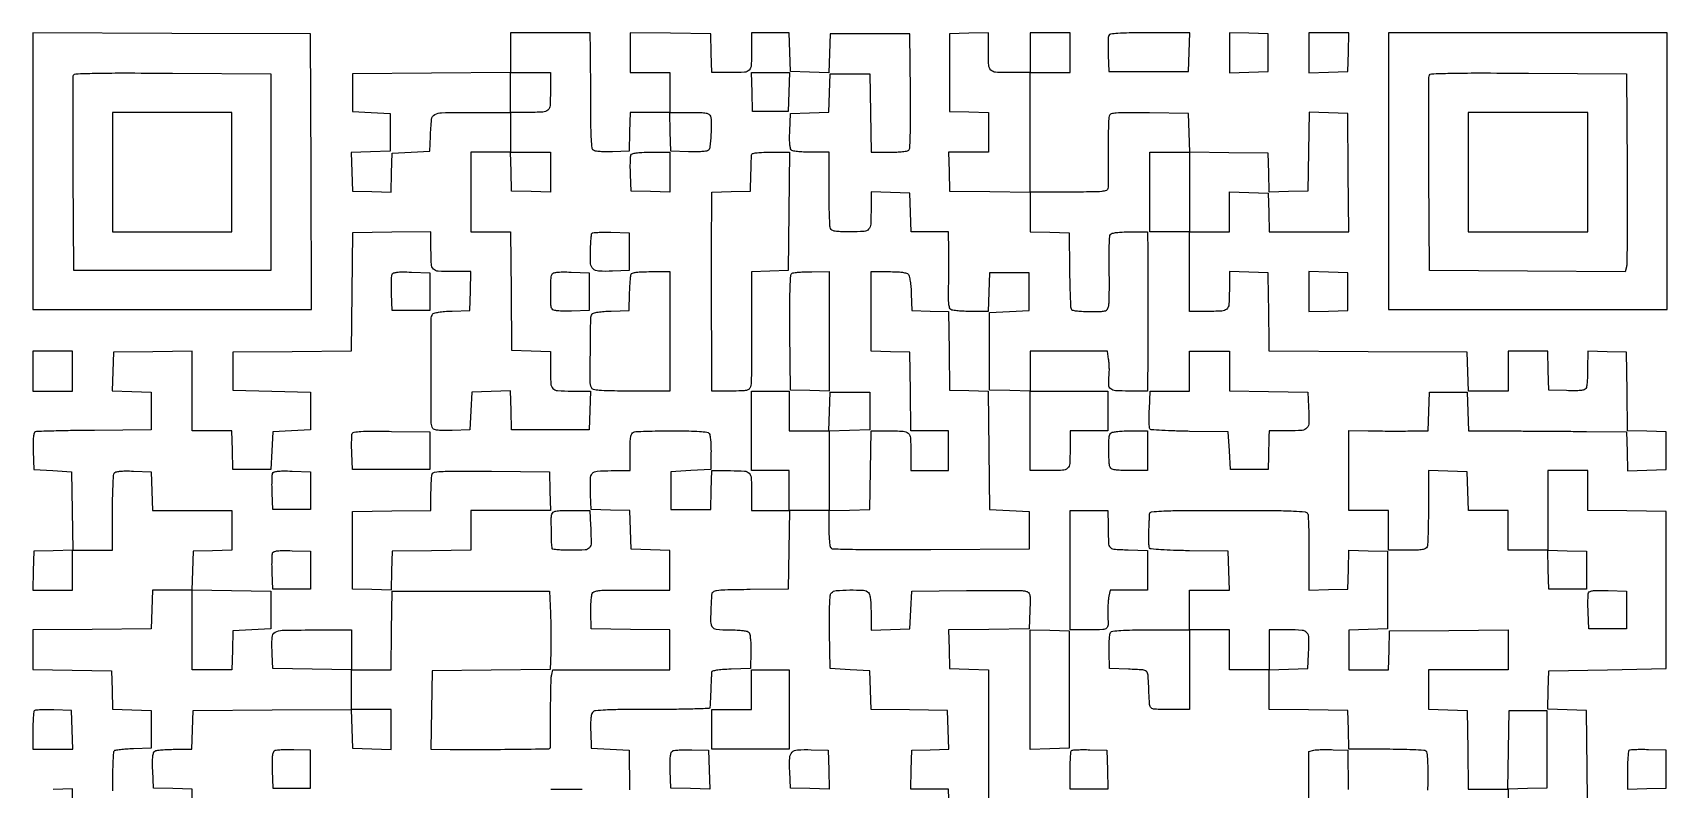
# Model space of a CAD drawing. Extents: x 156 to 936, y 100 to 969.
# Drawn here: x 156 to 936, y 608 to 969 of the extents above; entities that cross this region are included whole.
import ezdxf

# ---------------------------------------------------------------- set-up
doc = ezdxf.new("R2010")
doc.units = 0

msp = doc.modelspace()

# ---------------------------------------------------------------- linework, layer by layer
for points in [[(898.031072, 589.044016), (897.765536, 617.272008), (897.5, 645.5), (888.212977, 645.788016), (878.925954, 646.076031), (879.212977, 655.288016), (879.5, 664.5), (907.5, 665), (935.5, 665.5), (935.5, 703), (935.5, 740.5), (916.75, 740.772065), (898, 741.044131), (898, 750.522065), (898, 760), (888.5, 760), (879, 760), (879, 741), (879, 722), (869.5, 722), (860, 722), (860, 731.5), (860, 741), (850.537526, 741), (841.075052, 741), (840.787526, 750.25), (840.5, 759.5), (831.25, 759.787526), (822, 760.075052), (822, 742.619313, -0.003237), (821.955952, 735.816117, -0.004731), (821.821697, 729.826548, -0.002387), (821.635784, 724.755801, -0.081426), (821.393011, 723.581787, -0.192406), (820.653872, 722.782907, -0.06988), (819.154102, 722.311531, -0.034532), (816.571713, 722.062976, -0.00673), (811.893011, 722), (803, 722), (803, 731.5), (803, 741), (793.5, 741), (784, 741), (784, 760.058604), (784, 779.117209), (793.25, 778.994633, 0.001623), (797.492584, 778.952186, 0.000917), (802.635852, 778.926856, 0.000915), (807.823041, 778.920321, 0.001504), (812.212474, 778.936029), (821.924948, 779), (822.212474, 788.25), (822.5, 797.5), (831.5, 797.5), (840.5, 797.5), (840.787526, 788.25), (841.075052, 779), (859.787526, 778.956189, -0.000678), (868.325769, 778.924612, -0.000393), (878.584461, 778.864679, -0.000393), (888.870456, 778.788403, -0.000662), (897.5, 778.706189), (916.5, 778.5), (916.788016, 769.212977), (917.076031, 759.925954), (926.288016, 760.212977), (935.5, 760.5), (935.5, 769.5), (935.5, 778.5), (926.271928, 778.787236), (917.043857, 779.074471), (916.771928, 797.787236), (916.5, 816.5), (907.25, 816.787526), (898, 817.075052), (897.984687, 808.787526, -0.009129), (897.918962, 805.519034, -0.01216), (897.732898, 802.554613, -0.009485), (897.472502, 800.106611, -0.110544), (897.149034, 799.206902, -0.187221), (896.340297, 798.610638, -0.039341), (894.5815, 798.278749, -0.027159), (891.914541, 798.135766, -0.008519), (887.914347, 798.206902), (879.5, 798.5), (879.212474, 807.75), (878.924948, 817), (869.462474, 817), (860, 817), (860, 807.5), (860, 798), (850.537526, 798), (841.075052, 798), (840.787526, 807.25), (840.5, 816.5), (793.25, 816.759792), (746, 817.019583), (745.955913, 824.259792, 0.0013), (745.924866, 827.832584, 0.000512), (745.86429, 832.751314, 0.000507), (745.787989, 838.066742, 0.000634), (745.705913, 843), (745.5, 854.5), (736.25, 854.787526), (727, 855.075052), (727, 846.144515, -0.014649), (726.801097, 839.357166, -0.195156), (725.748828, 837.14535, -0.175657), (723.402343, 836.171189, -0.011435), (715.918213, 836), (708, 836), (708, 855), (708, 874), (717.5, 874), (727, 874), (727, 883.537526), (727, 893.075052), (736.25, 892.787526), (745.5, 892.5), (745.787526, 883.25), (746.075052, 874), (765.053099, 874), (784.031147, 874), (783.765573, 902.25), (783.5, 930.5), (774.272202, 930.787232), (765.044404, 931.074464), (764.772202, 912.287232), (764.5, 893.5), (755.288016, 893.212977), (746.076031, 892.925954), (745.788016, 902.212977), (745.5, 911.5), (726.787236, 911.771928), (708.074471, 912.043857), (707.787236, 921.271928), (707.5, 930.5), (688.824304, 930.771792, 0.002014), (677.578186, 930.890146, 0.02113), (672.975692, 930.725496, 0.057359), (670.601549, 930.262485, 0.250511), (669.635738, 929.271792, 0.060774), (669.432136, 928.013073, 0.002545), (669.278083, 923.467339, 0.004363), (669.169735, 918.066983, 0.003084), (669.138392, 912, -0.000472), (669.138745, 905.934537, -0.000669), (669.12675, 900.539062, -0.000374), (669.107102, 895.979959, -0.009723), (669.076958, 894.75, -0.30595), (668.349018, 893.767717, -0.061401), (666.108229, 893.274689, -0.021472), (661.601512, 893.044697, -0.002013), (650.5, 893), (632, 893), (632, 921.5), (632, 950), (641.5, 950), (651, 950), (651, 959.5), (651, 969), (641.5, 969), (632, 969), (632, 959.5), (632, 950), (622.606989, 950, -0.01333), (615.449516, 950.190859, -0.191194), (613.178583, 951.23551, -0.180709), (612.176112, 953.578687, -0.011676), (612, 961.119313), (612, 969.075052), (602.75, 968.787526), (593.5, 968.5), (593.5, 950), (593.5, 931.5), (602.75, 931.212474), (612, 930.924948), (612, 921.462474), (612, 912), (602.462474, 912), (592.924948, 912), (593.212474, 902.75), (593.5, 893.5), (612.75, 893.228407), (632, 892.956814), (632, 883.515933), (632, 874.075052), (641.25, 873.787526), (650.5, 873.5), (650.7261, 856.033473, 0.00254), (650.848429, 849.247135, 0.003801), (651.03046, 843.320718, 0.001624), (651.240839, 838.261049, 0.080575), (651.444716, 837.283473, 0.231943), (652.090614, 836.683488, 0.037572), (653.813373, 836.302532, 0.026983), (656.452994, 836.068132, 0.008654), (660.38916, 836, 0.00449), (665.958336, 836.050009, 0.069589), (667.843086, 836.348202, 0.193872), (668.805465, 837.124626, 0.076291), (669.411066, 838.75, 0.043815), (669.620333, 840.533568, 0.003821), (669.718857, 845.098438, 0.004997), (669.740376, 850.554541, 0.003863), (669.65847, 856.5, -0.005779), (669.599084, 862.471937, -0.009314), (669.70204, 867.557809, -0.005474), (669.90997, 871.728347, -0.148932), (670.290394, 872.75, -0.170622), (671.140504, 873.307769, -0.027386), (673.120167, 873.684214, -0.023286), (675.899461, 873.925479, -0.010007), (679.622445, 874), (688, 874), (688.065327, 864.75, -0.000911), (688.087835, 860.454106, -0.000484), (688.100863, 855.132812, -0.000482), (688.103677, 849.692963, -0.000748), (688.094565, 845, 0.000214), (688.078691, 839.724399, 0.000077), (688.060489, 832.223438, 0.000077), (688.043077, 824.006854, 0.000091), (688.029238, 816.25), (688, 798), (679.116631, 798, -0.012604), (672.639971, 798.163288, -0.157661), (670.376494, 799.023442, -0.22263), (669.444799, 800.919295, -0.027906), (669.619302, 805.616031, 0.018886), (669.716443, 807.375094, 0.01144), (669.705014, 809.460647, 0.011455), (669.59866, 811.533267, 0.019726), (669.402751, 813.25), (668.824204, 817), (650.412102, 817), (632, 817), (632, 807.463788), (632, 797.927576), (622.25, 798.213788), (612.5, 798.5), (612.5, 817), (612.5, 835.5), (622, 836), (631.5, 836.5), (631.5, 845.5), (631.5, 854.5), (622, 854.5), (612.5, 854.5), (612.212474, 845.25), (611.924948, 836), (603.712474, 836.015313, -0.009623), (600.468397, 836.083805, -0.012665), (597.514786, 836.278091, -0.010157), (595.076736, 836.550638, -0.108718), (594.146372, 836.888375, -0.18574), (593.500978, 837.757572, -0.040433), (593.140898, 839.624046, -0.026256), (592.974178, 842.532694, -0.007207), (593.018516, 847.123063, 0.002836), (593.096273, 851.348323, 0.001753), (593.142088, 856.315837, 0.001758), (593.152891, 861.223834, 0.003161), (593.122144, 865.25), (593, 874), (584.037526, 874), (575.075052, 874), (574.787526, 883.25), (574.5, 892.5), (565.25, 892.787526), (556, 893.075052), (556, 885.119313, -0.011258), (555.831005, 877.614695, -0.173567), (554.86665, 875.260207, -0.196922), (552.673736, 874.202315, -0.015154), (546, 874, -0.006853), (541.384548, 874.063264, -0.03487), (538.828701, 874.31228, -0.070374), (537.342194, 874.784112, -0.191418), (536.606989, 875.581787, -0.081401), (536.364228, 876.755458, -0.002396), (536.178303, 881.815525, -0.00474), (536.044049, 887.792976, -0.003244), (536, 894.581787), (536, 912), (527.75, 912.015313, -0.00917), (524.495888, 912.081041, -0.012203), (521.54359, 912.267102, -0.00954), (519.105717, 912.527533, -0.110402), (518.206902, 912.850966, -0.187221), (517.610638, 913.659703, -0.039341), (517.278749, 915.4185, -0.027159), (517.135766, 918.085459, -0.008519), (517.206902, 922.085653), (517.5, 930.5), (526.712964, 930.787036), (535.925929, 931.074071), (536.212964, 940.287036), (536.5, 949.5), (546, 949.5), (555.5, 949.5), (555.772065, 930.75), (556.044131, 912), (564.272065, 912.015313, 0.009013), (567.515808, 912.079825, 0.012039), (570.455049, 912.262256, 0.009324), (572.882606, 912.517385, 0.111006), (573.766401, 912.834466, 0.238479), (574.438935, 913.964071, 0.008349), (574.712289, 919.206078, 0.009301), (574.846326, 927.183108, 0.001978), (574.766401, 941.069153), (574.5, 968.5), (555.5, 968.5), (536.5, 968.5), (536.211984, 959.212977), (535.923969, 949.925954), (526.711984, 950.212977), (517.5, 950.5), (517.212474, 959.75), (516.924948, 969), (507.962474, 969), (499, 969), (499, 961.081787, -0.011384), (498.829682, 953.602344, -0.174757), (497.860252, 951.254332, -0.195866), (495.658129, 950.20038, -0.014889), (488.930537, 950), (480.075052, 950), (479.787526, 959.25), (479.5, 968.5), (460.25, 968.771593), (441, 969.043186), (441, 959.521593), (441, 950), (450.5, 950), (460, 950), (460, 940.5), (460, 931), (450.537526, 931), (441.075052, 931), (440.787526, 921.75), (440.5, 912.5), (432.655204, 912.206229, -0.012293), (429.494383, 912.165626, -0.017705), (426.700278, 912.297458, -0.015834), (424.456959, 912.554808, -0.137568), (423.548513, 912.959738, -0.19323), (422.91073, 914.137479, -0.012765), (422.560971, 918.055487, -0.012255), (422.332674, 923.906904, -0.00325), (422.258028, 933.253508, 0.000472), (422.238658, 941.227163, 0.00046), (422.204136, 949.269781, 0.000453), (422.160909, 956.335783, 0.00172), (422.114718, 960.75), (422, 969), (403, 969), (384, 969), (384, 959.512025), (384, 950.02405), (346.25, 949.762025), (308.5, 949.5), (308.5, 940.5), (308.5, 931.5), (317.5, 931), (326.5, 930.5), (326.5, 921.5), (326.5, 912.5), (317.212977, 912.211984), (307.925954, 911.923969), (308.212977, 902.711984), (308.5, 893.5), (317.711984, 893.212977), (326.923969, 892.925954), (327.211984, 902.212977), (327.5, 911.5), (336.5, 912), (345.5, 912.5), (345.754332, 919.5, -0.016298), (346.317026, 927.652575, -0.240039), (347.827034, 929.994614, -0.128759), (351.063948, 930.893432, -0.003686), (365.519052, 931), (384, 931), (384, 921.5), (384, 912), (374.5, 912), (365, 912), (365, 893), (365, 874), (374.484427, 874), (383.968853, 874), (384.234427, 845.75), (384.5, 817.5), (393.75, 817.212474), (403, 816.924948), (403, 809.044262, 0.011516), (403.171721, 801.589771, 0.176009), (404.146579, 799.248272, 0.194755), (406.358647, 798.198369, 0.014613), (413.144515, 798), (422.075052, 798), (421.787526, 788.75), (421.5, 779.5), (403, 779.5), (384.5, 779.5), (384.211984, 788.787023), (383.923969, 798.074046), (374.711984, 797.787023), (365.5, 797.5), (365, 788.5), (364.5, 779.5), (356.085653, 779.206902, -0.0086), (352.122784, 779.137068, -0.026565), (349.449167, 779.278085, -0.037371), (347.674053, 779.602053, -0.192838), (346.886314, 780.183948, -0.13806), (346.162919, 782.707341, -0.000798), (346.083549, 807.463974, -0.00078), (346.082302, 832.247024, -0.141902), (346.798543, 834.706033, -0.192751), (347.534026, 835.23624, -0.020686), (349.63315, 835.667033, -0.02092), (352.460232, 836.005668, -0.01067), (356.031844, 836.206033), (364.5, 836.5), (364.787526, 845.75), (365.075052, 855), (356.144515, 855, -0.014671), (349.356303, 855.199217, -0.195391), (347.144632, 856.252877, -0.17545), (346.170878, 858.602292, -0.011388), (346, 866.103853), (346, 874.044131), (327.25, 873.772065), (308.5, 873.5), (308.234453, 845.265547), (307.968906, 817.031094), (279.734453, 816.765547), (251.5, 816.5), (251.5, 807.5), (251.5, 798.5), (270, 798), (288.5, 797.5), (288.5, 788.5), (288.5, 779.5), (279.5, 779), (270.5, 778.5), (270, 769.5), (269.5, 760.5), (260.5, 760.5), (251.5, 760.5), (251.212474, 769.75), (250.924948, 779), (241.462474, 779), (232, 779), (232, 798.022065), (232, 817.044131), (213.25, 816.772065), (194.5, 816.5), (194.212977, 807.288016), (193.925954, 798.076031), (203.212977, 797.788016), (212.5, 797.5), (212.5, 788.5), (212.5, 779.5), (185.5, 779.247833, 0.001624), (175.058097, 779.116387, 0.002523), (166.052556, 778.928306, 0.000742), (158.231618, 778.71386, 0.08232), (157.210829, 778.514187, 0.237877), (156.604432, 777.858397, 0.042901), (156.275106, 776.177422, 0.027663), (156.134813, 773.502666, 0.007516), (156.210829, 769.266353), (156.5, 760.5), (165.5, 760), (174.5, 759.5), (174.771926, 740.787816), (175.043852, 722.075632), (165.771926, 721.787816), (156.5, 721.5), (156.212474, 712.25), (155.924948, 703), (165.462474, 703), (175, 703), (175, 712.5), (175, 722), (184.5, 722), (194, 722), (194.015313, 739.75, -0.004304), (194.080621, 746.645645, -0.006444), (194.267102, 752.665785, -0.002999), (194.521621, 757.767033, -0.128063), (194.850966, 758.793098, -0.187221), (195.659703, 759.389362, -0.039341), (197.4185, 759.721251, -0.027159), (200.085459, 759.864234, -0.008519), (204.085653, 759.793098), (212.5, 759.5), (212.787526, 750.25), (213.075052, 741), (232.037526, 741), (251, 741), (251, 731.537526), (251, 722.075052), (241.75, 721.787526), (232.5, 721.5), (232.212474, 712.25), (231.924948, 703), (222.5, 703), (213.075052, 703), (212.787526, 693.75), (212.5, 684.5), (184.25, 684.234427), (156, 683.968853), (156, 674.506492), (156, 665.044131), (174.75, 664.772065), (193.5, 664.5), (193.787036, 655.287036), (194.074071, 646.074071), (203.287036, 645.787036), (212.5, 645.5), (212.5, 636.5), (212.5, 627.5), (204.005609, 627.205609, 0.008279), (200.694214, 627.035917, 0.011972), (197.776348, 626.767598, 0.007724), (195.368688, 626.450158, 0.161087), (194.727907, 626.127907, 0.185963), (194.411783, 625.41557, 0.002216), (194.175895, 620.236582, 0.006297), (194.003704, 614.194269, 0.00403), (193.948685, 607.172298)], [(232, 598.484539), (232, 607.924948), (222.75, 608.212474), (213.5, 608.5), (213.206902, 616.914347, -0.008519), (213.135766, 620.914541, -0.027159), (213.278749, 623.5815, -0.039341), (213.610638, 625.340297, -0.187221), (214.206902, 626.149034, -0.110258), (215.104817, 626.472431, -0.009596), (217.532567, 626.732898, -0.012245), (220.472742, 626.918956, -0.009211), (223.712474, 626.984687), (231.924948, 627), (232.212474, 636.25), (232.5, 645.5), (270.212316, 645.761988), (307.924631, 646.023977), (308.212316, 636.761988), (308.5, 627.5), (317.75, 627.212474), (327, 626.924948), (327, 636.462474), (327, 646), (317.5, 646), (308, 646), (308, 655.5), (308, 665), (317.477935, 665), (326.955869, 665), (327.227935, 683.75), (327.5, 702.5), (365, 702.5), (402.5, 702.5), (403, 692, -0.005613), (403.16809, 687.378833, -0.003922), (403.258233, 682.165476, -0.003956), (403.265896, 677.166218, -0.008207), (403.176964, 673.265449), (402.853929, 665.030898), (374.676964, 664.765449), (346.5, 664.5), (346.227935, 645.75), (345.955869, 627), (355.227935, 626.922442, 0.003118), (369.091352, 626.892942, 0.001969), (385.268809, 627.023128, 0.000161), (402.206377, 627.23159, 0.195632), (402.826303, 627.49297, 0.193916), (402.966416, 627.822235, 0.00059), (403.051037, 632.506848, 0.003229), (403.106483, 637.826305, 0.001999), (403.106275, 644.076412, -0.003406), (403.124046, 650.466976, -0.004631), (403.232766, 656.232699, -0.003119), (403.398729, 661.062005, -0.051374), (403.628813, 662.65721), (404.216816, 665), (432.108408, 665), (460, 665), (460, 674.477935), (460, 683.955869), (441.25, 684.227935), (422.5, 684.5), (422.316634, 692.477826, -0.012128), (422.320787, 695.737887, -0.018235), (422.496927, 698.575431, -0.017086), (422.797374, 700.827415, -0.132244), (423.235942, 701.784293, -0.155), (424.188073, 702.395276, -0.034776), (426.103385, 702.770468, -0.0255), (428.90334, 702.975028, -0.009055), (432.919308, 702.990414, 0.001788), (436.871266, 702.94812, 0.00099), (441.696609, 702.923287, 0.000987), (446.585498, 702.917453, 0.00159), (450.75, 702.933947), (460, 703), (460, 712.462474), (460, 721.924948), (450.75, 722.212474), (441.5, 722.5), (441.212964, 731.712964), (440.925929, 740.925929), (431.712964, 741.212964), (422.5, 741.5), (422.199088, 748.479083, -0.012322), (422.058134, 756.11956, -0.176722), (422.990719, 758.627338, -0.202101), (425.267676, 759.772817, -0.01682), (432.019052, 760), (441, 760), (441, 768.893011, -0.00673), (441.062976, 773.571713, -0.034532), (441.311531, 776.154102, -0.06988), (441.782907, 777.653872, -0.192406), (442.581787, 778.393011, -0.080983), (443.749577, 778.635568, -0.002541), (448.632682, 778.821697, -0.004891), (454.409143, 778.955938, -0.003363), (460.959343, 779, -0.003866), (469.008863, 778.937761, -0.013672), (474.172538, 778.716591, -0.014628), (477.651402, 778.369644, -0.194933), (478.74964, 777.75, -0.132415), (479.133904, 776.862895, -0.012858), (479.416164, 774.517187, -0.015602), (479.596246, 771.655175, -0.011725), (479.622084, 768.5), (479.5, 760.5), (470, 760), (460.5, 759.5), (460.5, 750.5), (460.5, 741.5), (470, 741.5), (479.5, 741.5), (479.787526, 750.75), (480.075052, 760), (488.930537, 760, -0.014889), (495.658129, 759.79962, -0.195866), (497.860252, 758.745668, -0.174757), (498.829682, 756.397656, -0.011384), (499, 748.918213), (499, 741), (508.022065, 741), (517.044131, 741), (516.772065, 722.25), (516.5, 703.5), (498.25, 703.227441, 0.001615), (486.211489, 703.008755, 0.02849), (482.328856, 702.703893, 0.121474), (480.594871, 702.017166, 0.229411), (479.888737, 700.727441, 0.004492), (479.395543, 688.683157, 0.127454), (480.075681, 685.664343, 0.256457), (482.109295, 684.292211, 0.022871), (488.494187, 684, -0.010365), (492.14317, 683.924345, -0.023104), (494.909092, 683.681262, -0.026832), (496.900481, 683.303415, -0.162548), (497.776484, 682.75, -0.135223), (498.169767, 681.860417, -0.013353), (498.454081, 679.517187, -0.016082), (498.631408, 676.655169, -0.012084), (498.648928, 673.5), (498.5, 665.5), (489.25, 665.212474, 0.007871), (485.049593, 665.015689, 0.024136), (482.218655, 664.700681, 0.030456), (480.371189, 664.287606, 0.311527), (479.900428, 663.712474, 0.008416), (479.848125, 662.910256, 0.000586), (479.741729, 660.653039, 0.000832), (479.622495, 657.961032, 0.000626), (479.5, 655, -0.00086), (479.377498, 652.071966, -0.001241), (479.258271, 649.482813, -0.000639), (479.148908, 647.28755, -0.020237), (479.099572, 646.75, -0.367461), (478.760654, 646.443928, -0.000735), (470.987092, 646.220312, -0.004256), (462.127109, 646.053924, -0.002567), (451.622445, 646, 0.001856), (437.101674, 645.946108, 0.010442), (429.346147, 645.726519, 0.012869), (424.523972, 645.364529, 0.196837), (423.078674, 644.594796, 0.126804), (422.594776, 643.568167, 0.023545), (422.298867, 641.485252, 0.021342), (422.157498, 638.735348, 0.01153), (422.206229, 635.344796), (422.5, 627.5), (431.5, 627), (440.5, 626.5), (440.772204, 607.71218)], [(821.773792, 607.426279, 0.003244), (821.852313, 616.364497, 0.013907), (821.716418, 621.689515, 0.016205), (821.420432, 625.133477, 0.225497), (820.773792, 626.160966, 0.128299), (819.761361, 626.485614, 0.002935), (814.671137, 626.736403, 0.006373), (808.667432, 626.920249, 0.004251), (801.787526, 626.984687), (784.075052, 627), (783.787526, 636.25), (783.5, 645.5), (764.75, 645.772065), (746, 646.044131), (746, 655.522065), (746, 665), (736.5, 665), (727, 665), (727, 674.5), (727, 684), (717.5, 684), (708, 684), (708, 665), (708, 646), (698.5, 646, -0.006112), (691.30217, 646.087983, -0.186896), (689.67164, 646.765809, -0.188464), (688.929668, 648.363637, -0.006233), (688.574631, 655.5, 0.007679), (688.213012, 662.368334, 0.181275), (687.422832, 664.106788, 0.182686), (685.686389, 664.890874, 0.007823), (678.864639, 665.212474), (669.729277, 665.5), (669.580599, 673.5, -0.010752), (669.589811, 676.655204, -0.014331), (669.741874, 679.517187, -0.011546), (669.98949, 681.870507, -0.12553), (670.338405, 682.75, -0.209485), (671.411784, 683.37944, -0.01316), (675.149126, 683.720664, -0.012776), (680.728841, 683.939389, -0.003408), (689.622445, 684), (708, 684), (708, 693.5), (708, 703), (717.537526, 703), (727.075052, 703), (726.787526, 712.25), (726.5, 721.5), (708.044584, 721.773353, -0.004251), (700.307413, 721.953754, -0.009215), (694.367693, 722.252431, -0.004736), (689.708129, 722.61729, -0.236678), (688.946278, 723.086925, -0.117437), (688.706671, 723.810518, -0.009903), (688.575798, 725.785717, -0.012724), (688.5258, 728.176725, -0.009495), (688.587853, 730.813572, 0.000144), (688.701447, 733.501886, 0.00017), (688.80751, 736.049924, 0.000149), (688.89577, 738.203228, 0.001051), (688.936159, 739.25, -0.365445), (689.903985, 740.315927, -0.021547), (694.591416, 740.737873, -0.010785), (703.402825, 740.959232, -0.000887), (726.393011, 741, -0.001054), (748.076001, 740.954309, -0.009347), (757.631708, 740.735366, -0.013145), (763.15232, 740.359991, -0.284906), (764.393011, 739.418213, -0.081426), (764.635784, 738.244199, -0.002387), (764.821697, 733.173452, -0.004731), (764.955952, 727.183883, -0.003237), (765, 720.380687), (765, 702.924948), (774.25, 703.212474), (783.5, 703.5), (783.788016, 712.787023), (784.076031, 722.074046), (793.288016, 721.787023), (802.5, 721.5), (802.5, 703), (802.5, 684.5), (793.25, 684.212474), (784, 683.924948), (784, 674.462474), (784, 665), (793.462474, 665), (802.924948, 665), (803.212474, 674.25), (803.5, 683.5), (831.75, 683.764866), (860, 684.029732), (860, 674.514866), (860, 665), (841, 665), (822, 665), (822, 655.537526), (822, 646.075052), (831.25, 645.787526), (840.5, 645.5), (840.772065, 626.75), (841.044131, 608), (850.5, 608), (859.955869, 608), (860.227935, 626.75), (860.5, 645.5), (869.5, 645.5), (878.5, 645.5), (878.5, 627), (878.5, 608.5), (869.25, 608.212474), (860, 607.924948), (860, 598.484539)], [(593.212474, 598.75), (592.924948, 608), (583.924948, 608), (574.924948, 608), (575.212474, 617.25), (575.5, 626.5), (584.287003, 626.789473), (593.074007, 627.078945), (592.787003, 636.289473), (592.5, 645.5), (574.287229, 645.772415), (556.074458, 646.044829), (555.787229, 655.272415), (555.5, 664.5), (546, 665), (536.5, 665.5), (536.225877, 682.868471, -0.00406), (536.16492, 690.824314, -0.01151), (536.295194, 696.372241, -0.010742), (536.56419, 700.323087, -0.151969), (537.098322, 701.618471, -0.203104), (539.281463, 702.747597, -0.016577), (545.847962, 703.032802, -0.017234), (552.408241, 702.873943, -0.183706), (554.8, 701.8, -0.145015), (555.311042, 700.858679, -0.021051), (555.678036, 698.684979, -0.020283), (555.921884, 695.809501, -0.01101), (556, 692.262474), (556, 683.924948), (565.25, 684.212474), (574.5, 684.5), (575, 693.5), (575.5, 702.5), (601.5, 702.778335, -0.002083), (611.628523, 702.844574, -0.003057), (620.534751, 702.811275, -0.001456), (628.107766, 702.714607, -0.055831), (629.788514, 702.499617, -0.113034), (631.070317, 701.858341, -0.168955), (631.715878, 700.798413, -0.056873), (631.920756, 698.729038, -0.004532), (631.788514, 693.221282), (631.5, 684.5), (612.212762, 684.228277), (592.925523, 683.956554), (593.212762, 674.728277), (593.5, 665.5), (602.75, 665.212474), (612, 664.924948), (612, 626.924948), (612, 588.924948)], [(765, 597.980948), (765, 625.961896), (767.270917, 626.53186, -0.045288), (768.569348, 626.735265, -0.00895), (770.924858, 626.846004, -0.009416), (773.682454, 626.874264, -0.008627), (776.520917, 626.800912), (783.5, 626.5), (783.772146, 607.728016)], [(418.124071, 607.723228, 0.014053), (412.774857, 607.856438, 0.002826), (403.25, 607.772065)]]:
    msp.add_lwpolyline(points, format="xyb")
for points in [[(156, 903.007138), (156, 837), (222.50719, 837), (289.014379, 837), (288.75719, 902.75), (288.5, 968.5), (222.25, 968.757138), (156, 969.014276)], [(727, 959.5), (727, 949.924948), (736.25, 950.212474), (745.5, 950.5), (745.5, 959.5), (745.5, 968.5), (736.25, 968.787526), (727, 969.075052)], [(765, 959.462474), (765, 949.924948), (774.25, 950.212474), (783.5, 950.5), (783.787526, 959.75), (784.075052, 969), (774.537526, 969), (765, 969)], [(803, 903), (803, 837), (869.5, 837), (936, 837), (936, 903), (936, 969), (869.5, 969), (803, 969)], [(516.787526, 940.75), (516.5, 931.5), (508, 931.5), (499.5, 931.5), (499.212474, 940.75), (498.924948, 950), (508, 950), (517.075052, 950)], [(194, 902.5), (194, 874), (222.5, 874), (251, 874), (251, 902.5), (251, 931), (222.5, 931), (194, 931)], [(841, 902.5), (841, 874), (869.5, 874), (898, 874), (898, 902.5), (898, 931), (869.5, 931), (841, 931)], [(403, 902.462474), (403, 892.924948), (393.75, 893.212474), (384.5, 893.5), (384.212474, 902.75), (383.924948, 912), (393.462474, 912), (403, 912)], [(708, 893), (708, 874), (698.5, 874), (689, 874), (689, 893), (689, 912), (698.5, 912), (708, 912)], [(765, 845.5), (765, 835.924948), (774.25, 836.212474), (783.5, 836.5), (783.5, 845.5), (783.5, 854.5), (774.25, 854.787526), (765, 855.075052)], [(156, 807.5), (156, 798), (165.5, 798), (175, 798), (175, 807.5), (175, 817), (165.5, 817), (156, 817)], [(897.5, 712.5), (897.5, 703.5), (888.5, 703.5), (879.5, 703.5), (879.211971, 712.788029), (878.923942, 722.076058), (888.211971, 721.788029), (897.5, 721.5)], [(269.5, 693.5), (269.5, 684.5), (260.5, 684), (251.5, 683.5), (251.212474, 674.25), (250.924948, 665), (241.462474, 665), (232, 665), (232, 684.022065), (232, 703.044131), (250.75, 702.772065), (269.5, 702.5)], [(650.5, 655.5), (650.5, 627.5), (641.25, 627.212474), (632, 626.924948), (632, 655.5), (632, 684.075052), (641.25, 683.787526), (650.5, 683.5)], [(517, 646), (517, 627), (498.5, 627), (480, 627), (480, 636.5), (480, 646), (489.5, 646), (499, 646), (499, 655.5), (499, 665), (508, 665), (517, 665)]]:
    msp.add_lwpolyline(points, close=True)
for points in [[(669.423642, 967.661609, 0.079281), (669.235027, 966.7687, 0.006579), (669.147568, 964.392336, 0.008656), (669.129541, 961.539392, 0.006569), (669.205027, 958.411609), (669.5, 950.5), (688.5, 950.5), (707.5, 950.5), (707.787526, 959.75), (708.075052, 969), (689.006141, 969, 0.00285), (679.224699, 968.944244, 0.014211), (673.739824, 968.72572, 0.017656), (670.314511, 968.36976, 0.272868)], [(269.5, 902.5), (269.5, 855.5), (222.5, 855.5), (175.5, 855.5), (175.239372, 901.5, -0.000997), (175.174287, 919.225103, -0.001596), (175.197198, 934.357597, -0.000282), (175.267665, 947.72814, -0.090314), (175.461789, 948.759906, -0.301449), (176.45055, 949.464468, -0.003096), (185.402033, 949.70934, -0.005599), (198.68089, 949.841585, -0.001079), (222.722417, 949.759906), (269.5, 949.5)], [(403, 941.106989, -0.014768), (402.800362, 934.349521, -0.195511), (401.747254, 932.14255, -0.175208), (399.400012, 931.170753, -0.01141), (391.918213, 931), (384, 931), (384, 940.5), (384, 950), (393.5, 950), (403, 950)], [(916.777529, 904.5, -0.001169), (916.844214, 887.089041, -0.00181), (916.812248, 872.054912, -0.000538), (916.723164, 858.995066, -0.057675), (916.505999, 857.240125), (915.956939, 854.980251), (869.22847, 855.240125), (822.5, 855.5), (822.239372, 901.5, -0.000997), (822.174287, 919.225103, -0.001596), (822.197198, 934.357597, -0.000282), (822.267665, 947.72814, -0.090314), (822.461789, 948.759906, -0.301449), (823.45055, 949.464468, -0.003096), (832.402033, 949.70934, -0.005599), (845.68089, 949.841585, -0.001079), (869.722417, 949.759906), (916.5, 949.5)], [(479.324203, 929.25, -0.064424), (479.743919, 925.984432, -0.014192), (479.578464, 920.324402, -0.009225), (479.141553, 914.590777, -0.174462), (478.386286, 912.986286, -0.15973), (477.526885, 912.551237, -0.017453), (475.297538, 912.289374, -0.018589), (472.404166, 912.159524, -0.010628), (468.907021, 912.207021), (460.5, 912.5), (460.212474, 921.75), (459.924948, 931), (469.395087, 931, -0.005347), (474.718758, 930.943064, -0.038286), (477.277642, 930.691686, -0.095754), (478.647355, 930.167686, -0.191799)], [(460, 902.462474), (460, 892.924948), (450.75, 893.212474), (441.5, 893.5), (441.205027, 901.411609, -0.006569), (441.129541, 904.539392, -0.008656), (441.147568, 907.392336, -0.006579), (441.235027, 909.7687, -0.079281), (441.423642, 910.661609, -0.228749), (442.106941, 911.304101, -0.041413), (443.854544, 911.698735, -0.027242), (446.620517, 911.933967, -0.007593), (450.968615, 912), (460, 912)], [(516.765573, 883.75), (516.5, 855.5), (507.75, 855.211067), (499, 854.922134), (498.903919, 847.211067, 0.003078), (498.87768, 843.048601, 0.000774), (498.887177, 836.267067, 0.00079), (498.922289, 828.514508, 0.000797), (498.981845, 820.783203, -0.003298), (499.001612, 813.464651, -0.004704), (498.915176, 806.967211, -0.002665), (498.761638, 801.492931, -0.068598), (498.510538, 800.033203, -0.140726), (497.779032, 798.933431, -0.1244), (496.540675, 798.324965, -0.046996), (494.220777, 798.0564, -0.005333), (488.932612, 798), (480, 798), (479.962766, 816.5, -0.000168), (479.94848, 825.024282, -0.000093), (479.936469, 835.440625, -0.000093), (479.928216, 845.999363, -0.000149), (479.925532, 855, -0.000164), (479.928266, 863.31442, -0.000157), (479.936469, 871.757727, -0.000155), (479.948373, 879.21392, -0.000562), (479.962766, 883.962474), (480, 892.924948), (489.25, 893.212474), (498.5, 893.5), (498.694168, 901.5, -0.000294), (498.772609, 904.655326, -0.000394), (498.847699, 907.517187, -0.000272), (498.913894, 909.91804, -0.004132), (498.944168, 910.75, -0.315819), (499.403052, 911.345623, -0.041425), (501.051497, 911.71379, -0.026947), (503.740719, 911.937648, -0.007292), (508.015573, 912), (517.031147, 912)], [(440.5, 864.5), (440.5, 855.5), (432.655204, 855.206229, -0.019627), (426.005728, 855.218321, -0.177747), (423.366228, 856.312218, -0.193464), (422.181185, 858.804243, -0.023913), (422.096142, 864.939125, -0.004656), (422.224032, 867.893114, -0.006658), (422.396747, 870.510389, -0.003874), (422.588115, 872.705546, -0.095549), (422.758823, 873.287732, -0.257902), (423.213321, 873.592207, -0.007599), (425.591581, 873.759546, -0.013423), (428.480905, 873.841063, -0.008636), (431.832337, 873.787732), (440.5, 873.5)], [(345.5, 845.5), (345.5, 836.5), (336.5, 836.5), (327.5, 836.5), (327.205027, 844.411609, -0.006757), (327.130652, 847.542211, -0.008847), (327.151984, 850.403842, -0.006825), (327.2445, 852.787219, -0.078651), (327.438673, 853.700781, -0.222283), (328.127059, 854.364206, -0.05328), (329.715903, 854.724548, -0.030281), (332.338027, 854.871594, -0.007113), (336.733647, 854.789171), (345.5, 854.5)], [(421.5, 845.5), (421.5, 836.5), (413.085653, 836.206902, -0.00858), (409.091147, 836.136357, -0.026999), (406.414872, 836.279639, -0.038856), (404.642089, 836.611664, -0.183007), (403.816768, 837.206902, -0.139033), (403.249443, 838.992302, -0.007143), (403.144864, 845.111829, -0.009692), (403.244274, 851.106577, -0.079072), (403.770319, 853.787164, -0.238386), (404.4171, 854.391111, -0.043449), (406.074634, 854.720702, -0.028007), (408.710501, 854.861701, -0.007678), (412.87125, 854.787164), (421.5, 854.5)], [(460, 826.5), (460, 798), (441.606989, 798, -0.00233), (430.993297, 798.049467, -0.019547), (426.205911, 798.281403, -0.043841), (423.602385, 798.74206, -0.239857), (422.573264, 799.669673, -0.09181), (422.004913, 802.735518, -0.002129), (422.065013, 817.525013, -0.001546), (422.237423, 832.631029, -0.135589), (422.865447, 834.782288, -0.202891), (423.537441, 835.258867, -0.01561), (425.761018, 835.675699, -0.018657), (428.619268, 836.011013, -0.011193), (432.031844, 836.206033), (440.5, 836.5), (440.769726, 844.5, -0.004694), (440.905777, 847.655284, -0.006263), (441.092081, 850.517187, -0.004511), (441.299299, 852.905307, -0.062379), (441.488341, 853.75, -0.245965), (442.124042, 854.334747, -0.032567), (443.976619, 854.702973, -0.024764), (446.790152, 854.933009, -0.008016), (450.968615, 855), (460, 855)], [(573.831844, 853.702616, -0.123819), (574.268892, 852.789339, -0.013166), (574.679152, 850.450258, -0.0156), (575.012379, 847.592986, -0.011934), (575.204288, 844.452616), (575.5, 836.5), (584.228077, 836.211387), (592.956153, 835.922774), (593.228077, 817.211387), (593.5, 798.5), (602.73449, 798.212679), (611.96898, 797.925359), (612.23449, 769.712679), (612.5, 741.5), (622, 741), (631.5, 740.5), (631.5, 731.5), (631.5, 722.5), (584.565202, 722.239992, -0.001093), (560.519128, 722.15935, -0.005528), (547.101824, 722.292041, -0.003259), (538.053219, 722.540615, -0.247681), (536.830515, 723.239992, -0.111255), (536.51493, 724.120812, -0.009232), (536.261095, 726.55331, -0.011969), (536.079532, 729.49826, -0.008946), (536.015313, 732.75), (536, 741), (526.5, 741), (517, 741), (517, 750.5), (517, 760), (508, 760), (499, 760), (499, 779), (499, 798), (508, 798), (517, 798), (517, 788.5), (517, 779), (526.462474, 779), (535.924948, 779), (536.212474, 788.25), (536.5, 797.5), (546, 797.5), (555.5, 797.5), (555.5, 788.5), (555.5, 779.5), (545.75, 779.213788), (536, 778.927576), (536, 759.927576), (536, 740.927576), (545.75, 741.213788), (555.5, 741.5), (555.772065, 760.25), (556.044131, 779), (563.940278, 779, -0.011457), (571.404655, 778.828936, -0.175414), (573.74896, 777.85673, -0.195276), (574.800677, 775.649615, -0.014747), (575, 768.893011), (575, 760), (584, 760), (593, 760), (593, 769.5), (593, 779), (584.022065, 779), (575.044131, 779), (574.772065, 797.75), (574.5, 816.5), (565.25, 816.787526), (556, 817.075052), (556, 836.037526), (556, 855), (564.377555, 855, -0.009926), (568.166961, 854.924766, -0.024173), (570.949592, 854.679152, -0.030079), (572.912736, 854.288322, -0.156616)], [(536, 826.462474), (536, 797.924948), (526.75, 798.212474), (517.5, 798.5), (517.304021, 825.97437, -0.002129), (517.265594, 839.343613, -0.008505), (517.416254, 847.53364, -0.00621), (517.685489, 853.159133, -0.240554), (518.304021, 854.209057, -0.112933), (519.149538, 854.509445, -0.00863), (521.572119, 854.750529, -0.011508), (524.502844, 854.923386, -0.00851), (527.75, 854.984687), (536, 855)], [(727, 807.522065), (727, 798.044131), (745.75, 797.772065), (764.5, 797.5), (764.800912, 790.520917, -0.012322), (764.941866, 782.88044, -0.176722), (764.009281, 780.372662, -0.202101), (761.732324, 779.227183, -0.01682), (754.980948, 779), (746, 779), (745.902156, 776.25, 0.001696), (745.854662, 774.774287, 0.00044), (745.788358, 772.398438, 0.000447), (745.717589, 769.690234, 0.000457), (745.652156, 767), (745.5, 760.5), (736.5, 760.5), (727.5, 760.5), (727, 769.5), (726.5, 778.5), (708.044584, 778.773353, -0.004384), (700.930651, 778.941118, -0.006979), (694.850475, 779.222854, -0.002299), (689.640938, 779.561218, -0.240375), (689.044584, 779.91971, -0.12894), (688.839667, 780.579174, -0.005371), (688.754992, 783.06359, -0.008991), (688.739099, 786.036589, -0.006236), (688.823474, 789.396357), (689.146947, 798), (698.573474, 798), (708, 798), (708, 807.5), (708, 817), (717.5, 817), (727, 817)], [(669, 788.5), (669, 779), (660, 779), (651, 779), (651, 770.106989, -0.014768), (650.800362, 763.349521, -0.195511), (649.747254, 761.14255, -0.175208), (647.400012, 760.170753, -0.01141), (639.918213, 760), (632, 760), (632, 779), (632, 798), (650.5, 798), (669, 798)], [(345.5, 769.5), (345.5, 760.5), (327, 760.5), (308.5, 760.5), (308.205027, 768.411609, -0.006678), (308.130183, 771.541021, -0.008767), (308.150121, 774.398988, -0.006722), (308.240504, 776.779383, -0.078916), (308.432332, 777.684256, -0.271496), (309.329852, 778.401442, -0.021534), (312.482268, 778.72062, -0.015363), (317.664758, 778.861208, -0.002829), (327.227305, 778.772646), (345.5, 778.5)], [(688, 769.5), (688, 760), (679.559017, 760, -0.009777), (675.847583, 760.072584, -0.022869), (673.081604, 760.30781, -0.025741), (671.115726, 760.669682, -0.198475), (670.372476, 761.206338, -0.127083), (669.669187, 763.473755, -0.010853), (669.508102, 769.609813, -0.009788), (669.601042, 775.791653, -0.154721), (670.297344, 777.75, -0.171421), (671.144263, 778.308064, -0.027466), (673.12069, 778.684422, -0.023326), (675.897929, 778.925561, -0.009992), (679.622445, 779), (688, 779)], [(288.5, 750.5), (288.5, 741.5), (279.5, 741.5), (270.5, 741.5), (270.205027, 749.411609, -0.006757), (270.130652, 752.542211, -0.008847), (270.151984, 755.403842, -0.006825), (270.2445, 757.787219, -0.078651), (270.438673, 758.700781, -0.222283), (271.127059, 759.364206, -0.05328), (272.715903, 759.724548, -0.030281), (275.338027, 759.871594, -0.007113), (279.733647, 759.789171), (288.5, 759.5)], [(402.787526, 750.25), (403.075052, 741), (384.037526, 741), (365, 741), (365, 731.522065), (365, 722.044131), (346.25, 721.772065), (327.5, 721.5), (327.211984, 712.212977), (326.923969, 702.925954), (317.711984, 703.212977), (308.5, 703.5), (308.5, 722), (308.5, 740.5), (327.25, 740.772065), (346, 741.044131), (346, 748.940278, -0.006993), (346.043892, 752.078423, -0.008849), (346.176335, 754.976453, -0.007246), (346.364806, 757.392212, -0.068621), (346.600289, 758.400753, -0.275203), (347.737745, 759.29688, -0.020768), (351.810617, 759.658841, -0.012398), (358.984026, 759.818935, -0.001482), (374.850289, 759.732541), (402.5, 759.5)], [(422.170996, 733.75, -0.008153), (422.410291, 725.512869, -0.171438), (421.633304, 723.220837, -0.215541), (419.643367, 722.185364, -0.013804), (412.930449, 722, -0.00787), (409.497486, 722.054036, -0.012782), (406.585572, 722.220312, -0.00645), (404.190772, 722.449718, -0.334919), (403.871498, 722.75, -0.034468), (403.586625, 725.567122, -0.004829), (403.456599, 731.419897, -0.003358), (403.421582, 737.417951, -0.065526), (403.664347, 739.25, -0.184305), (404.324835, 740.161364, -0.098724), (405.632722, 740.687302, -0.04047), (408.052541, 740.94142, -0.005934), (412.988384, 741), (421.841992, 741)], [(669.106299, 733.75, 0.005424), (669.320377, 725.359831, 0.166479), (670.0593, 723.433561, 0.204809), (671.791968, 722.552244, 0.00886), (678.75, 722.212474), (688, 721.924948), (688, 712.462474), (688, 703), (679.079455, 703), (670.158911, 703), (669.504282, 700.019494, 0.027245), (669.263714, 698.545005, 0.011009), (669.090135, 696.513473, 0.010855), (668.998783, 694.313928, 0.013545), (669.013687, 692.269494, -0.010342), (669.094251, 686.387582, -0.208297), (668.384498, 684.788414, -0.1801), (666.688013, 684.099013, -0.007402), (660, 684), (651, 684), (651, 712.5), (651, 741), (660, 741), (669, 741)], [(288.5, 712.5), (288.5, 703.5), (279.5, 703.5), (270.5, 703.5), (270.205027, 711.411609, -0.006757), (270.130652, 714.542211, -0.008847), (270.151984, 717.403842, -0.006825), (270.2445, 719.787219, -0.078651), (270.438673, 720.700781, -0.222283), (271.127059, 721.364206, -0.05328), (272.715903, 721.724548, -0.030281), (275.338027, 721.871594, -0.007113), (279.733647, 721.789171), (288.5, 721.5)], [(916.5, 693.5), (916.5, 684.5), (907.5, 684.5), (898.5, 684.5), (898.205027, 692.411609, -0.006757), (898.130652, 695.542211, -0.008847), (898.151984, 698.403842, -0.006825), (898.2445, 700.787219, -0.078651), (898.438673, 701.700781, -0.222283), (899.127059, 702.364206, -0.05328), (900.715903, 702.724548, -0.030281), (903.338027, 702.871594, -0.007113), (907.733647, 702.789171), (916.5, 702.5)], [(308, 674.452935), (308, 664.955869), (289.25, 665.227935), (270.5, 665.5), (270.199088, 672.479083, -0.019909), (270.173151, 680.395602, -0.254894), (271.635435, 682.859043, -0.130519), (275.053619, 683.828541, -0.0042), (289.512777, 683.95), (308, 683.95)], [(746, 674.462474), (746, 664.924948), (755.25, 665.212474), (764.5, 665.5), (764.800912, 672.479083, 0.012322), (764.941866, 680.11956, 0.176722), (764.009281, 682.627338, 0.202101), (761.732324, 683.772817, 0.01682), (754.980948, 684), (746, 684)], [(156.702644, 645.369311, 0.173269), (156.422807, 644.77838, 0.006396), (156.206402, 642.278277, 0.010972), (156.050964, 639.269043, 0.007416), (156, 635.833333), (156, 627), (165.537526, 627), (175.075052, 627), (174.787526, 636.25), (174.5, 645.5), (165.952644, 645.785977, 0.007913), (162.626528, 645.84459, 0.011703), (159.709672, 645.781547, 0.007016), (157.290922, 645.638564, 0.179987)], [(271.206902, 626.17015, 0.184607), (270.61127, 625.351173, 0.03904), (270.279299, 623.583734, 0.02706), (270.136131, 620.911022, 0.008557), (270.206902, 616.914347), (270.5, 608.5), (279.5, 608.5), (288.5, 608.5), (288.5, 617.5), (288.5, 626.5), (280.5, 626.755803, 0.010196), (277.341672, 626.792355, 0.01353), (274.470153, 626.689286, 0.010843), (272.102078, 626.488416, 0.118191)], [(478.788029, 617.211971), (479.076058, 607.923942), (469.788029, 608.211971), (460.5, 608.5), (460.206902, 616.914347, -0.008557), (460.136131, 620.911022, -0.02706), (460.279299, 623.583734, -0.03904), (460.61127, 625.351173, -0.184607), (461.206902, 626.17015, -0.118191), (462.102078, 626.488416, -0.010843), (464.470153, 626.689286, -0.01353), (467.341672, 626.792355, -0.010196), (470.5, 626.755803), (478.5, 626.5)], [(535.788029, 617.211971), (536.076058, 607.923942), (526.788029, 608.211971), (517.5, 608.5), (517.206229, 616.344796, -0.019645), (517.218611, 623.021195, -0.185166), (518.333807, 625.605942, -0.189669), (520.876766, 626.748898, -0.020771), (527.403945, 626.787955), (535.5, 626.5)], [(668.787526, 617.25), (669.075052, 608), (660.037526, 608), (651, 608), (651, 616.833333, -0.007429), (651.05105, 620.269125, -0.010988), (651.206746, 623.278621, -0.006414), (651.423524, 625.778731, -0.173222), (651.703816, 626.370483, -0.17855), (652.286747, 626.639255, -0.007766), (654.564452, 626.783202, -0.012381), (657.319749, 626.846095, -0.008434), (660.453816, 626.787149), (668.5, 626.5)], [(917.702644, 626.369311, 0.173388), (917.422777, 625.777963, 0.006353), (917.206402, 623.267253, 0.010931), (917.050962, 620.245903, 0.007385), (917, 616.795808), (917, 607.924948), (926.25, 608.212474), (935.5, 608.5), (935.5, 617.5), (935.5, 626.5), (926.952644, 626.785977, 0.007913), (923.626528, 626.84459, 0.011703), (920.709672, 626.781547, 0.007016), (918.290922, 626.638564, 0.179987)]]:
    msp.add_lwpolyline(points, format="xyb", close=True)
msp.add_lwpolyline([(175, 598.537526), (175, 608.075052), (165.75, 607.787526)])

doc.saveas('drawing.dxf')
